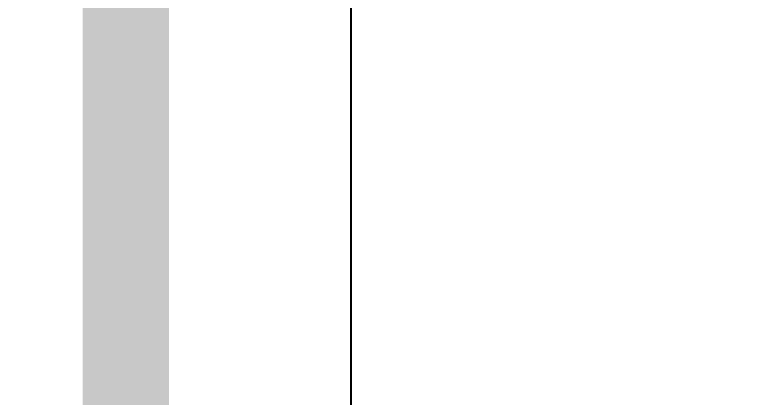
# Model space of a CAD drawing. Header units: inches. Extents: x 4017 to 5703, y -944 to 2840.
# Drawn here: x 4234.48 to 4243.15, y 1827.23 to 1831.66 of the extents above; entities that cross this region are included whole.
import ezdxf

# ---------------------------------------------------------------- set-up
doc = ezdxf.new("R2010")
doc.units = ezdxf.units.IN
doc.header["$MEASUREMENT"] = 0
doc.linetypes.add('LÍNEAS_OCULTAS', pattern=[9.525, 6.35, -3.175])
doc.layers.get('0').update_dxf_attribs({"color": 5})
doc.layers.add('1 - bed panels', color=170, linetype='Continuous', lineweight=9)
doc.layers.add('A-dim-work', color=8, linetype='Continuous')
doc.layers.add('INST - Hidden Light', color=30, linetype='LÍNEAS_OCULTAS')

# ---------------------------------------------------------------- blocks, each defined once
blk = doc.blocks.new('bed panel')
at = {"layer": '1 - bed panels', "true_color": 0xc2c2c2}
h = blk.add_hatch(dxfattribs=at)
h.set_pattern_fill('LINE', color=9, scale=1.575, angle=-90)
h.set_pattern_definition([(270, (-6928.7526, -5114.3626), (5.000625, -2e-15), [])])
edge = h.paths.add_edge_path()
edge.add_line((1.199, 0.0002), (6.0901, 0.0002))
edge.add_line((6.0901, 0.0002), (6.0901, 10.6638))
edge.add_line((6.0901, 10.6638), (8.499, 13.0958))
edge.add_line((8.499, 13.0958), (29.7299, 13.0958))
edge.add_line((29.7299, 13.0958), (27.7299, 15.0958))
edge.add_line((27.7299, 15.0958), (27.7387, 20.4533))
edge.add_line((27.7387, 20.4533), (29.7299, 23.0958))
edge.add_line((29.7299, 23.0958), (75.1845, 23.0958))
edge.add_line((75.1845, 23.0958), (77.1845, 21.0958))
edge.add_line((77.1845, 21.0958), (77.1845, 15.0958))
edge.add_line((77.1845, 15.0958), (75.1845, 13.0958))
edge.add_line((75.1845, 13.0958), (95.6869, 13.0958))
edge.add_line((95.6869, 13.0958), (97.6869, 11.0958))
edge.add_line((97.6869, 11.0958), (97.6869, 0.0002))
edge.add_line((97.6869, 0.0002), (102.0041, 0.0002))
edge.add_line((102.0041, 0.0002), (102.0041, 101.7981))
edge.add_line((102.0041, 101.7981), (1.2, 101.7989))
edge.add_line((1.2, 101.7989), (1.3411, 0.0019))
at = {"layer": '1 - bed panels'}
blk.add_line((102.2041, 101.7981), (102.2041, 0.0002), dxfattribs=at)
blk = doc.blocks.new('carpentry2')
at = {"layer": '1 - bed panels', "color": 9, "true_color": 0xc2c2c2}
blk.add_lwpolyline([(-251.8002, 250.0012), (-198.6001, 250.0012), (-198.6001, 188.8)], dxfattribs=at)

msp = doc.modelspace()

# ---------------------------------------------------------------- linework, layer by layer
at = {"layer": 'A-dim-work', "color": 6, "lineweight": 40, "ltscale": 20}
msp.add_lwpolyline([(4238.3702, 1731.2989), (4238.3702, 1834.2968)], dxfattribs=at)
at = {"layer": 'INST - Hidden Light'}
msp.add_lwpolyline([(4235.7653, 1586.0945, 1, 1, 0), (4235.7653, 1833.4958, 2, 2, 0)], format="xyseb", dxfattribs=at)

# ---------------------------------------------------------------- block references
msp.add_blockref('carpentry2', (4436.9703, 1584.318))
at = {"layer": 'A-dim-work', "xscale": -1}
msp.add_blockref('bed panel', (4340.5743, 1731.2987), dxfattribs=at)

doc.saveas('drawing.dxf')
